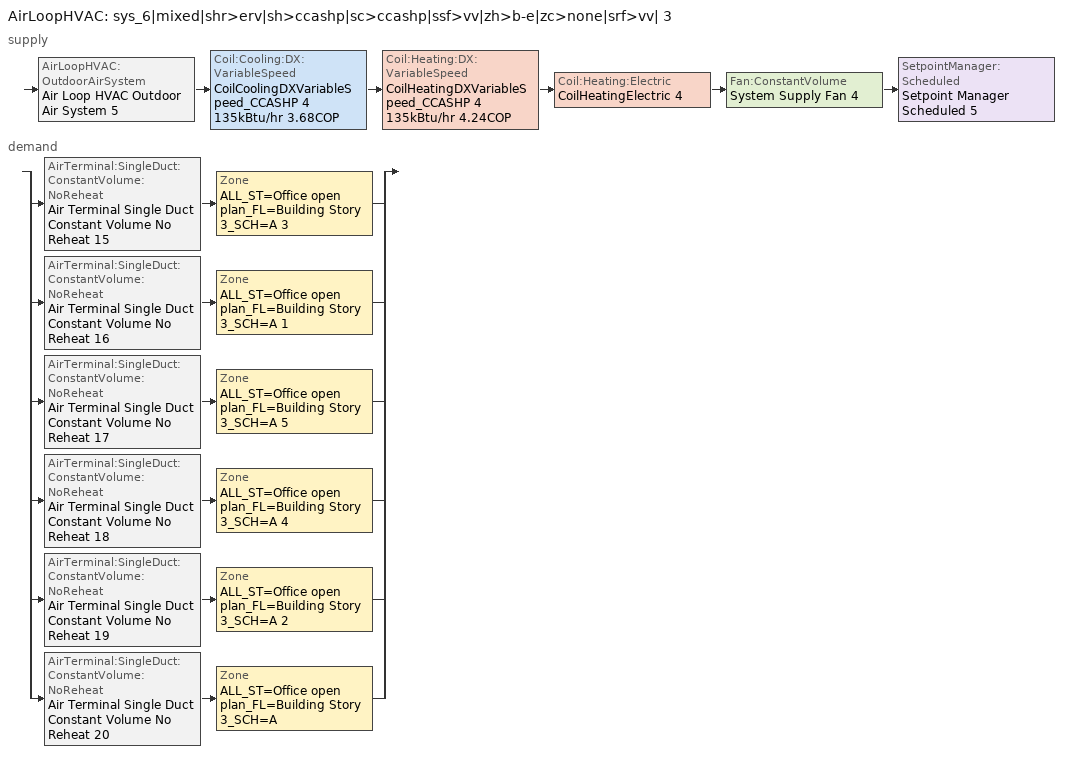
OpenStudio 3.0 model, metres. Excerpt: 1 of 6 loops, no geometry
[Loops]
AirLoopHVAC 'sys_6|mixed|shr>erv|sh>ccashp|sc>ccashp|ssf>vv|zh>b-e|zc>none|srf>vv| 3'
 supply: AirLoopHVAC:OutdoorAirSystem 'Air Loop HVAC Outdoor Air System 5' > Coil:Cooling:DX:VariableSpeed 'CoilCoolingDXVariableSpeed_CCASHP 4 135kBtu/hr 3.68COP' > Coil:Heating:DX:VariableSpeed 'CoilHeatingDXVariableSpeed_CCASHP 4 135kBtu/hr 4.24COP' > Coil:Heating:Electric 'CoilHeatingElectric 4' > Fan:ConstantVolume 'System Supply Fan 4' > SetpointManager:Scheduled 'Setpoint Manager Scheduled 5'
 demand: split
  | AirTerminal:SingleDuct:ConstantVolume:NoReheat 'Air Terminal Single Duct Constant Volume No Reheat 15' > Zone 'ALL_ST=Office open plan_FL=Building Story 3_SCH=A 3'
  | AirTerminal:SingleDuct:ConstantVolume:NoReheat 'Air Terminal Single Duct Constant Volume No Reheat 16' > Zone 'ALL_ST=Office open plan_FL=Building Story 3_SCH=A 1'
  | AirTerminal:SingleDuct:ConstantVolume:NoReheat 'Air Terminal Single Duct Constant Volume No Reheat 17' > Zone 'ALL_ST=Office open plan_FL=Building Story 3_SCH=A 5'
  | AirTerminal:SingleDuct:ConstantVolume:NoReheat 'Air Terminal Single Duct Constant Volume No Reheat 18' > Zone 'ALL_ST=Office open plan_FL=Building Story 3_SCH=A 4'
  | AirTerminal:SingleDuct:ConstantVolume:NoReheat 'Air Terminal Single Duct Constant Volume No Reheat 19' > Zone 'ALL_ST=Office open plan_FL=Building Story 3_SCH=A 2'
  | AirTerminal:SingleDuct:ConstantVolume:NoReheat 'Air Terminal Single Duct Constant Volume No Reheat 20' > Zone 'ALL_ST=Office open plan_FL=Building Story 3_SCH=A'
[Sizing:Zone] Zone Cooling Design Supply Air Temperature Input Method=SupplyAirTemperature; Zone Cooling Design Supply Air Temperature {C}=13; Zone Cooling Design Supply Air Temperature Difference {deltaC}=11.11; Zone Heating Design Supply Air Temperature Input Method=SupplyAirTemperature; Zone Heating Design Supply Air Temperature {C}=43; Zone Heating Design Supply Air Temperature Difference {deltaC}=11.11; Zone Cooling Design Supply Air Humidity Ratio {kg-H2O/kg-air}=0.0085; Zone Heating Design Supply Air Humidity Ratio {kg-H2O/kg-air}=0.008; Zone Heating Sizing Factor=1.3; Zone Cooling Sizing Factor=1.1; Cooling Design Air Flow Method=DesignDay; Heating Design Air Flow Method=DesignDay; Account for Dedicated Outdoor Air System=No; Dedicated Outdoor Air System Control Strategy=NeutralSupplyAir; Dedicated Outdoor Air Low Setpoint Temperature for Design {C}=autosize; Dedicated Outdoor Air High Setpoint Temperature for Design {C}=autosize
ALL_ST=Office open plan_FL=Building Story 3_SCH=A; ALL_ST=Office open plan_FL=Building Story 3_SCH=A 1; ALL_ST=Office open plan_FL=Building Story 3_SCH=A 2; ALL_ST=Office open plan_FL=Building Story 3_SCH=A 3; ALL_ST=Office open plan_FL=Building Story 3_SCH=A 4; ALL_ST=Office open plan_FL=Building Story 3_SCH=A 5
[Zone equipment]
ALL_ST=Office open plan_FL=Building Story 3_SCH=A: Air Terminal Single Duct Constant Volume No Reheat 20, ALL_ST=Office open plan_FL=Building Story 3_SCH=A VRF Indoor Unit, ALL_ST=Office open plan_FL=Building Story 3_SCH=A Unit Heater
ALL_ST=Office open plan_FL=Building Story 3_SCH=A 1: Air Terminal Single Duct Constant Volume No Reheat 16, ALL_ST=Office open plan_FL=Building Story 3_SCH=A 1 VRF Indoor Unit, ALL_ST=Office open plan_FL=Building Story 3_SCH=A 1 Unit Heater
ALL_ST=Office open plan_FL=Building Story 3_SCH=A 2: Air Terminal Single Duct Constant Volume No Reheat 19, ALL_ST=Office open plan_FL=Building Story 3_SCH=A 2 VRF Indoor Unit, ALL_ST=Office open plan_FL=Building Story 3_SCH=A 2 Unit Heater
ALL_ST=Office open plan_FL=Building Story 3_SCH=A 3: Air Terminal Single Duct Constant Volume No Reheat 15, ALL_ST=Office open plan_FL=Building Story 3_SCH=A 3 VRF Indoor Unit, ALL_ST=Office open plan_FL=Building Story 3_SCH=A 3 Unit Heater
ALL_ST=Office open plan_FL=Building Story 3_SCH=A 4: Air Terminal Single Duct Constant Volume No Reheat 18, ALL_ST=Office open plan_FL=Building Story 3_SCH=A 4 VRF Indoor Unit, ALL_ST=Office open plan_FL=Building Story 3_SCH=A 4 Unit Heater
ALL_ST=Office open plan_FL=Building Story 3_SCH=A 5: Air Terminal Single Duct Constant Volume No Reheat 17, ALL_ST=Office open plan_FL=Building Story 3_SCH=A 5 VRF Indoor Unit, ALL_ST=Office open plan_FL=Building Story 3_SCH=A 5 Unit Heater
[SetpointManager:Scheduled]
Setpoint Manager Scheduled 5: Control Variable=Temperature; Schedule=Makeup-Air Unit Supply Air Temp 4
[AirLoopHVAC]
sys_6|mixed|shr>erv|sh>ccashp|sc>ccashp|ssf>vv|zh>b-e|zc>none|srf>vv| 3: Availability Schedule=sys_6|mixed|shr>none|sh>ccashp|sc>ccashp|ssf>vv|zh>b-e|zc>none|srf>vv| 3 Occ Sch; Design Supply Air Flow Rate {m3/s}=AutoSize
[Sizing:System]
sys_6|mixed|shr>erv|sh>ccashp|sc>ccashp|ssf>vv|zh>b-e|zc>none|srf>vv| 3: Type of Load to Size On=VentilationRequirement; Design Outdoor Air Flow Rate {m3/s}=Autosize; Central Heating Maximum System Air Flow Ratio=1; Preheat Design Temperature {C}=7; Preheat Design Humidity Ratio {kg-H2O/kg-Air}=0.008; Precool Design Temperature {C}=13; Precool Design Humidity Ratio {kg-H2O/kg-Air}=0.008; Central Cooling Design Supply Air Temperature {C}=19.9; Central Heating Design Supply Air Temperature {C}=20; Sizing Option=NonCoincident; 100% Outdoor Air in Cooling=Yes; 100% Outdoor Air in Heating=Yes; Central Cooling Design Supply Air Humidity Ratio {kg-H2O/kg-Air}=0.0085; Central Heating Design Supply Air Humidity Ratio {kg-H2O/kg-Air}=0.008; Cooling Design Air Flow Method=DesignDay; Cooling Design Air Flow Rate {m3/s}=0; Heating Design Air Flow Method=DesignDay; Heating Design Air Flow Rate {m3/s}=0; System Outdoor Air Method=ZoneSum; Zone Maximum Outdoor Air Fraction=1; Cooling Supply Air Flow Rate Per Floor Area {m3/s-m2}=0.00996765; Cooling Fraction of Autosized Cooling Supply Air Flow Rate=1; Cooling Supply Air Flow Rate Per Unit Cooling Capacity {m3/s-W}=3.94755e-05; Heating Supply Air Flow Rate Per Floor Area {m3/s-m2}=0.00996765; Heating Fraction of Autosized Heating Supply Air Flow Rate=1; Heating Fraction of Autosized Cooling Supply Air Flow Rate=1; Heating Supply Air Flow Rate Per Unit Heating Capacity {m3/s-W}=3.15882e-05; Cooling Design Capacity Method=CoolingDesignCapacity; Cooling Design Capacity {W}=autosize; Cooling Design Capacity Per Floor Area {W/m2}=234.7; Fraction of Autosized Cooling Design Capacity=1; Heating Design Capacity Method=HeatingDesignCapacity; Heating Design Capacity {W}=autosize; Heating Design Capacity Per Floor Area {W/m2}=157; Fraction of Autosized Heating Design Capacity=1; Central Cooling Capacity Control Method=OnOff
[Fan:ConstantVolume] Availability Schedule=Always On Discrete; Fan Total Efficiency=0.39975; Maximum Flow Rate {m3/s}=AutoSize; Motor Efficiency=0.615
Name | Pressure Rise {Pa}
System Supply Fan 4 | 640
ALL_ST=Office open plan_FL=Building Story 3_SCH=A Unit Heater Fan; ALL_ST=Office open plan_FL=Building Story 3_SCH=A 1 Unit Heater Fan; ALL_ST=Office open plan_FL=Building Story 3_SCH=A 2 Unit Heater Fan; ALL_ST=Office open plan_FL=Building Story 3_SCH=A 3 Unit Heater Fan; ALL_ST=Office open plan_FL=Building Story 3_SCH=A 4 Unit Heater Fan; ALL_ST=Office open plan_FL=Building Story 3_SCH=A 5 Unit Heater Fan | 36.8769
[Coil:Cooling:DX:VariableSpeed]
CoilCoolingDXVariableSpeed_CCASHP 4 135kBtu/hr 3.68COP: Nominal Speed Level=1; Gross Rated Total Cooling Capacity At Selected Nominal Speed Level {W}=39641.6; Rated Air Flow Rate At Selected Nominal Speed Level {m3/s}=autosize; Nominal Time for Condensate to Begin Leaving the Coil {s}=0; Initial Moisture Evaporation Rate Divided by Steady-State AC Latent Capacity=0; Energy Part Load Fraction Curve=Mitsubishi Hyper Heating VRF Outdoor Unit CPLFFPLR curve 4; Condenser Type=AirCooled; Evaporative Condenser Pump Rated Power Consumption {W}=0; Crankcase Heater Capacity {W}=0; Maximum Outdoor Dry-Bulb Temperature for Crankcase Heater Operation {C}=10; Minimum Outdoor Dry-Bulb Temperature for Compressor Operation {C}=-25; Basin Heater Capacity {W/K}=0; Basin Heater Setpoint Temperature {C}=2
[Coil:Heating:Electric] Availability Schedule=Always On Discrete
CoilHeatingElectric 4; ALL_ST=Office open plan_FL=Building Story 3_SCH=A Unit Heater Htg Coil; ALL_ST=Office open plan_FL=Building Story 3_SCH=A 1 Unit Heater Htg Coil; ALL_ST=Office open plan_FL=Building Story 3_SCH=A 2 Unit Heater Htg Coil; ALL_ST=Office open plan_FL=Building Story 3_SCH=A 3 Unit Heater Htg Coil; ALL_ST=Office open plan_FL=Building Story 3_SCH=A 4 Unit Heater Htg Coil; ALL_ST=Office open plan_FL=Building Story 3_SCH=A 5 Unit Heater Htg Coil
[Coil:Heating:DX:VariableSpeed]
CoilHeatingDXVariableSpeed_CCASHP 4 135kBtu/hr 4.24COP: Nominal Speed Level=1; Rated Heating Capacity At Selected Nominal Speed Level {W}=39641.6; Rated Air Flow Rate At Selected Nominal Speed Level {m3/s}=autosize; Energy Part Load Fraction Curve=Mitsubishi Hyper Heating VRF Outdoor Unit HPLFFPLR curve 4; Defrost Energy Input Ratio Function of Temperature Curve=Mitsubishi Hyper Heating VRF Outdoor Unit Defrost HEIRFT curve 4; Minimum Outdoor Dry-Bulb Temperature for Compressor Operation {C}=-25; Maximum Outdoor Dry-Bulb Temperature for Defrost Operation {C}=5; Crankcase Heater Capacity {W}=0.001; Maximum Outdoor Dry-Bulb Temperature for Crankcase Heater Operation {C}=10; Defrost Strategy=ReverseCycle; Defrost Control=OnDemand; Defrost Time Period Fraction=0.166667; Resistive Defrost Heater Capacity {W}=autosize
[Controller:OutdoorAir]
Controller Outdoor Air 5: Minimum Outdoor Air Flow Rate {m3/s}=autosize; Maximum Outdoor Air Flow Rate {m3/s}=Autosize; Economizer Control Type=DifferentialEnthalpy; Economizer Control Action Type=ModulateFlow; Lockout Type=NoLockout; Minimum Limit Type=FixedMinimum; Minimum Outdoor Air Schedule=sys_6|mixed|shr>none|sh>ccashp|sc>ccashp|ssf>vv|zh>b-e|zc>none|srf>vv| 3 Occ Sch; Controller Mechanical Ventilation=Controller Mechanical Ventilation 5; High Humidity Control=No; Heat Recovery Bypass Control Type=BypassWhenWithinEconomizerLimits
[Controller:MechanicalVentilation]
Controller Mechanical Ventilation 5: Availability Schedule=Always On Discrete; System Outdoor Air Method=ZoneSum
[AirLoopHVAC:OutdoorAirSystem]
Air Loop HVAC Outdoor Air System 5: Controller=Controller Outdoor Air 5
[AirTerminal:SingleDuct:ConstantVolume:NoReheat] Availability Schedule=Always On Discrete; Maximum Air Flow Rate {m3/s}=AutoSize
Air Terminal Single Duct Constant Volume No Reheat 15; Air Terminal Single Duct Constant Volume No Reheat 16; Air Terminal Single Duct Constant Volume No Reheat 17; Air Terminal Single Duct Constant Volume No Reheat 18; Air Terminal Single Duct Constant Volume No Reheat 19; Air Terminal Single Duct Constant Volume No Reheat 20
[Fan:OnOff] Availability Schedule=Always On Discrete; Fan Total Efficiency=0.39975; Pressure Rise {Pa}=36.8769; Maximum Flow Rate {m3/s}=autosize; Motor Efficiency=0.615; Motor In Airstream Fraction=1
Name | Fan Power Ratio Function of Speed Ratio Curve | Fan Efficiency Ratio Function of Speed Ratio Curve
ALL_ST=Office open plan_FL=Building Story 3_SCH=A VRF Fan | Fan On Off Power Curve 14 | Fan On Off Efficiency Curve 14
ALL_ST=Office open plan_FL=Building Story 3_SCH=A 1 VRF Fan | Fan On Off Power Curve 15 | Fan On Off Efficiency Curve 15
ALL_ST=Office open plan_FL=Building Story 3_SCH=A 2 VRF Fan | Fan On Off Power Curve 16 | Fan On Off Efficiency Curve 16
ALL_ST=Office open plan_FL=Building Story 3_SCH=A 3 VRF Fan | Fan On Off Power Curve 17 | Fan On Off Efficiency Curve 17
ALL_ST=Office open plan_FL=Building Story 3_SCH=A 4 VRF Fan | Fan On Off Power Curve 18 | Fan On Off Efficiency Curve 18
ALL_ST=Office open plan_FL=Building Story 3_SCH=A 5 VRF Fan | Fan On Off Power Curve 19 | Fan On Off Efficiency Curve 19
[Coil:Cooling:DX:VariableRefrigerantFlow] Availability Schedule=Always On Discrete; Rated Total Cooling Capacity {W}=autosize; Rated Sensible Heat Ratio=autosize; Rated Air Flow Rate {m3/s}=autosize
Name | Cooling Capacity Ratio Modifier Function of Temperature Curve | Cooling Capacity Modifier Curve Function of Flow Fraction
ALL_ST=Office open plan_FL=Building Story 3_SCH=A VRF Clg Coil | VRFTUCoolCapFT 14 | VRFACCoolCapFFF 14
ALL_ST=Office open plan_FL=Building Story 3_SCH=A 1 VRF Clg Coil | VRFTUCoolCapFT 15 | VRFACCoolCapFFF 15
ALL_ST=Office open plan_FL=Building Story 3_SCH=A 2 VRF Clg Coil | VRFTUCoolCapFT 16 | VRFACCoolCapFFF 16
ALL_ST=Office open plan_FL=Building Story 3_SCH=A 3 VRF Clg Coil | VRFTUCoolCapFT 17 | VRFACCoolCapFFF 17
ALL_ST=Office open plan_FL=Building Story 3_SCH=A 4 VRF Clg Coil | VRFTUCoolCapFT 18 | VRFACCoolCapFFF 18
ALL_ST=Office open plan_FL=Building Story 3_SCH=A 5 VRF Clg Coil | VRFTUCoolCapFT 19 | VRFACCoolCapFFF 19
[Coil:Heating:DX:VariableRefrigerantFlow] Availability Schedule=Always On Discrete; Rated Total Heating Capacity {W}=autosize; Rated Air Flow Rate {m3/s}=autosize
Name | Heating Capacity Ratio Modifier Function of Temperature Curve | Heating Capacity Modifier Function of Flow Fraction Curve
ALL_ST=Office open plan_FL=Building Story 3_SCH=A VRF Htg Coil | Coil Heating DX Variable Refrigerant Flow 1 VRFTUHeatCAPFT 14 | Coil Heating DX Variable Refrigerant Flow 1 VRFACCoolCapFFF 14
ALL_ST=Office open plan_FL=Building Story 3_SCH=A 1 VRF Htg Coil | Coil Heating DX Variable Refrigerant Flow 1 VRFTUHeatCAPFT 15 | Coil Heating DX Variable Refrigerant Flow 1 VRFACCoolCapFFF 15
ALL_ST=Office open plan_FL=Building Story 3_SCH=A 2 VRF Htg Coil | Coil Heating DX Variable Refrigerant Flow 1 VRFTUHeatCAPFT 16 | Coil Heating DX Variable Refrigerant Flow 1 VRFACCoolCapFFF 16
ALL_ST=Office open plan_FL=Building Story 3_SCH=A 3 VRF Htg Coil | Coil Heating DX Variable Refrigerant Flow 1 VRFTUHeatCAPFT 17 | Coil Heating DX Variable Refrigerant Flow 1 VRFACCoolCapFFF 17
ALL_ST=Office open plan_FL=Building Story 3_SCH=A 4 VRF Htg Coil | Coil Heating DX Variable Refrigerant Flow 1 VRFTUHeatCAPFT 18 | Coil Heating DX Variable Refrigerant Flow 1 VRFACCoolCapFFF 18
ALL_ST=Office open plan_FL=Building Story 3_SCH=A 5 VRF Htg Coil | Coil Heating DX Variable Refrigerant Flow 1 VRFTUHeatCAPFT 19 | Coil Heating DX Variable Refrigerant Flow 1 VRFACCoolCapFFF 19
[ZoneHVAC:TerminalUnit:VariableRefrigerantFlow] Terminal Unit Availability schedule=Always On Discrete; Supply Air Flow Rate During Cooling Operation {m3/s}=autosize; Supply Air Flow Rate When No Cooling is Needed {m3/s}=autosize; Supply Air Flow Rate During Heating Operation {m3/s}=autosize; Supply Air Flow Rate When No Heating is Needed {m3/s}=autosize; Outdoor Air Flow Rate During Cooling Operation {m3/s}=1e-06; Outdoor Air Flow Rate During Heating Operation {m3/s}=1e-06; Outdoor Air Flow Rate When No Cooling or Heating is Needed {m3/s}=1e-06; Supply Air Fan Operating Mode Schedule=Always Off Discrete; Zone Terminal Unit On Parasitic Electric Energy Use {W}=1e-06; Zone Terminal Unit Off Parasitic Electric Energy Use {W}=1e-06; Rated Total Heating Capacity Sizing Ratio {W/W}=1.3; Maximum Supply Air Temperature from Supplemental Heater {C}=Autosize; Maximum Outdoor Dry-Bulb Temperature for Supplemental Heater Operation {C}=21
Name | Supply Air Fan | Cooling Coil | Heating Coil
ALL_ST=Office open plan_FL=Building Story 3_SCH=A VRF Indoor Unit | ALL_ST=Office open plan_FL=Building Story 3_SCH=A VRF Fan | ALL_ST=Office open plan_FL=Building Story 3_SCH=A VRF Clg Coil | ALL_ST=Office open plan_FL=Building Story 3_SCH=A VRF Htg Coil
ALL_ST=Office open plan_FL=Building Story 3_SCH=A 1 VRF Indoor Unit | ALL_ST=Office open plan_FL=Building Story 3_SCH=A 1 VRF Fan | ALL_ST=Office open plan_FL=Building Story 3_SCH=A 1 VRF Clg Coil | ALL_ST=Office open plan_FL=Building Story 3_SCH=A 1 VRF Htg Coil
ALL_ST=Office open plan_FL=Building Story 3_SCH=A 2 VRF Indoor Unit | ALL_ST=Office open plan_FL=Building Story 3_SCH=A 2 VRF Fan | ALL_ST=Office open plan_FL=Building Story 3_SCH=A 2 VRF Clg Coil | ALL_ST=Office open plan_FL=Building Story 3_SCH=A 2 VRF Htg Coil
ALL_ST=Office open plan_FL=Building Story 3_SCH=A 3 VRF Indoor Unit | ALL_ST=Office open plan_FL=Building Story 3_SCH=A 3 VRF Fan | ALL_ST=Office open plan_FL=Building Story 3_SCH=A 3 VRF Clg Coil | ALL_ST=Office open plan_FL=Building Story 3_SCH=A 3 VRF Htg Coil
ALL_ST=Office open plan_FL=Building Story 3_SCH=A 4 VRF Indoor Unit | ALL_ST=Office open plan_FL=Building Story 3_SCH=A 4 VRF Fan | ALL_ST=Office open plan_FL=Building Story 3_SCH=A 4 VRF Clg Coil | ALL_ST=Office open plan_FL=Building Story 3_SCH=A 4 VRF Htg Coil
ALL_ST=Office open plan_FL=Building Story 3_SCH=A 5 VRF Indoor Unit | ALL_ST=Office open plan_FL=Building Story 3_SCH=A 5 VRF Fan | ALL_ST=Office open plan_FL=Building Story 3_SCH=A 5 VRF Clg Coil | ALL_ST=Office open plan_FL=Building Story 3_SCH=A 5 VRF Htg Coil
[ZoneHVAC:UnitHeater] Availability Schedule=Always On Discrete; Maximum Supply Air Flow Rate {m3/s}=autosize; Fan Control Type=OnOff; Maximum Hot Water Flow Rate {m3/s}=autosize; Minimum Hot Water Flow Rate {m3/s}=0; Heating Convergence Tolerance=0.001
Name | Supply Air Fan | Heating Coil
ALL_ST=Office open plan_FL=Building Story 3_SCH=A Unit Heater | ALL_ST=Office open plan_FL=Building Story 3_SCH=A Unit Heater Fan | ALL_ST=Office open plan_FL=Building Story 3_SCH=A Unit Heater Htg Coil
ALL_ST=Office open plan_FL=Building Story 3_SCH=A 1 Unit Heater | ALL_ST=Office open plan_FL=Building Story 3_SCH=A 1 Unit Heater Fan | ALL_ST=Office open plan_FL=Building Story 3_SCH=A 1 Unit Heater Htg Coil
ALL_ST=Office open plan_FL=Building Story 3_SCH=A 2 Unit Heater | ALL_ST=Office open plan_FL=Building Story 3_SCH=A 2 Unit Heater Fan | ALL_ST=Office open plan_FL=Building Story 3_SCH=A 2 Unit Heater Htg Coil
ALL_ST=Office open plan_FL=Building Story 3_SCH=A 3 Unit Heater | ALL_ST=Office open plan_FL=Building Story 3_SCH=A 3 Unit Heater Fan | ALL_ST=Office open plan_FL=Building Story 3_SCH=A 3 Unit Heater Htg Coil
ALL_ST=Office open plan_FL=Building Story 3_SCH=A 4 Unit Heater | ALL_ST=Office open plan_FL=Building Story 3_SCH=A 4 Unit Heater Fan | ALL_ST=Office open plan_FL=Building Story 3_SCH=A 4 Unit Heater Htg Coil
ALL_ST=Office open plan_FL=Building Story 3_SCH=A 5 Unit Heater | ALL_ST=Office open plan_FL=Building Story 3_SCH=A 5 Unit Heater Fan | ALL_ST=Office open plan_FL=Building Story 3_SCH=A 5 Unit Heater Htg Coil
[Schedule:Constant]
Name | Value
Always On Discrete | 1
Always Off Discrete | 0
[Schedule:Ruleset]
Name | Default Day Schedule | Summer Design Day Schedule | Winter Design Day Schedule
Makeup-Air Unit Supply Air Temp 4 | Makeup Air Unit Supply Air Temp Default 4
sys_6|mixed|shr>none|sh>ccashp|sc>ccashp|ssf>vv|zh>b-e|zc>none|srf>vv| 3 Occ Sch | sys_6|mixed|shr>none|sh>ccashp|sc>ccashp|ssf>vv|zh>b-e|zc>none|srf>vv| 3 Occ Sch Default | sys_6|mixed|shr>none|sh>ccashp|sc>ccashp|ssf>vv|zh>b-e|zc>none|srf>vv| 3 Occ Sch Summer Design Day | sys_6|mixed|shr>none|sh>ccashp|sc>ccashp|ssf>vv|zh>b-e|zc>none|srf>vv| 3 Occ Sch Winter Design Day
[Schedule:Day]
Makeup Air Unit Supply Air Temp Default 4: 24, 0, 20
sys_6|mixed|shr>none|sh>ccashp|sc>ccashp|ssf>vv|zh>b-e|zc>none|srf>vv| 3 Occ Sch Default: 8, 0, 0, 19, 0, 1, 24, 0, 0
sys_6|mixed|shr>none|sh>ccashp|sc>ccashp|ssf>vv|zh>b-e|zc>none|srf>vv| 3 Occ Sch Winter Design Day; sys_6|mixed|shr>none|sh>ccashp|sc>ccashp|ssf>vv|zh>b-e|zc>none|srf>vv| 3 Occ Sch Summer Design Day: 24, 0, 1
sys_6|mixed|shr>none|sh>ccashp|sc>ccashp|ssf>vv|zh>b-e|zc>none|srf>vv| 3 Occ Sch Sunday: 24, 0, 0
[Schedule:Rule]
sys_6|mixed|shr>none|sh>ccashp|sc>ccashp|ssf>vv|zh>b-e|zc>none|srf>vv| 3 Occ Sch Sunday Rule: Schedule Ruleset=sys_6|mixed|shr>none|sh>ccashp|sc>ccashp|ssf>vv|zh>b-e|zc>none|srf>vv| 3 Occ Sch; Rule Order=0; Day Schedule=sys_6|mixed|shr>none|sh>ccashp|sc>ccashp|ssf>vv|zh>b-e|zc>none|srf>vv| 3 Occ Sch Sunday; Apply Sunday=Yes; Apply Saturday=Yes; Date Specification Type=DateRange; Start Month=1; Start Day=1; End Month=12; End Day=31
[Curve:Quadratic] Coefficient1 Constant=0.8; Coefficient2 x=0.2; Coefficient3 x**2=0; Minimum Value of x=0.5; Maximum Value of x=1.5
VRFACCoolCapFFF 14; Coil Heating DX Variable Refrigerant Flow 1 VRFACCoolCapFFF 14; VRFACCoolCapFFF 15; Coil Heating DX Variable Refrigerant Flow 1 VRFACCoolCapFFF 15; VRFACCoolCapFFF 16; Coil Heating DX Variable Refrigerant Flow 1 VRFACCoolCapFFF 16; VRFACCoolCapFFF 17; Coil Heating DX Variable Refrigerant Flow 1 VRFACCoolCapFFF 17; VRFACCoolCapFFF 18; Coil Heating DX Variable Refrigerant Flow 1 VRFACCoolCapFFF 18; VRFACCoolCapFFF 19; Coil Heating DX Variable Refrigerant Flow 1 VRFACCoolCapFFF 19
[Curve:Biquadratic]
Name | Coefficient1 Constant | Coefficient2 x | Coefficient3 x**2 | Coefficient4 y | Coefficient5 y**2 | Coefficient6 x*y | Minimum Value of x | Maximum Value of x | Minimum Value of y | Maximum Value of y | Minimum Curve Output | Maximum Curve Output
VRFTUCoolCapFT 14; VRFTUCoolCapFT 15; VRFTUCoolCapFT 16; VRFTUCoolCapFT 17; VRFTUCoolCapFT 18; VRFTUCoolCapFT 19 | 0.0585884 | 0.0587397 | -0.000210275 | 0.010937 | -0.000121955 | -0.000524662 | 15 | 23.89 | 20 | 43.33 | 0.8083 | 1.2583
Coil Heating DX Variable Refrigerant Flow 1 VRFTUHeatCAPFT 14; Coil Heating DX Variable Refrigerant Flow 1 VRFTUHeatCAPFT 15; Coil Heating DX Variable Refrigerant Flow 1 VRFTUHeatCAPFT 16; Coil Heating DX Variable Refrigerant Flow 1 VRFTUHeatCAPFT 17; Coil Heating DX Variable Refrigerant Flow 1 VRFTUHeatCAPFT 18; Coil Heating DX Variable Refrigerant Flow 1 VRFTUHeatCAPFT 19 | 0.375444 | 0.0668191 | -0.00194171 | 0.0442618 | -0.000400958 | -0.00148198 | 21.11 | 27.22 | -15 | 18.33 | 0.6074 | 1
[Table:MultiVariableLookup]
Mitsubishi Hyper Heating VRF Outdoor Unit Defrost HEIRFT curve 4: LinearInterpolationOfTable, 2, BiQuadratic, SingleLineIndependentVariableWithMatrix, 1, 15, 27.2, -25, 6, Temperature, Temperature, Dimensionless, 2, 15, -25, 1.052, 15, -10, 1.052, 15, -8, 1.052, 15, -6, 1.052, 15, -4, 1.111, 15, -2, 1.149, 15, 0, 1.205, 15, 1, 1.205, 15, 2, 1.19, 15, 4, 1.052, 15, 6, 1, 27.2, -25, 1.052, 27.2, -10, 1.052, 27.2, -8, 1.052, 27.2, -6, 1.052, 27.2, -4, 1.111, 27.2, -2, 1.149, 27.2, 0, 1.205, 27.2, 1, 1.205, 27.2, 2, 1.19, 27.2, 4, 1.052, 27.2, 6, 1
Mitsubishi Hyper Heating VRF Outdoor Unit CPLFFPLR curve 4: LinearInterpolationOfTable, 2, cubic, SingleLineIndependentVariableWithMatrix, 1, 0, 1, Dimensionless, Dimensionless, 1, 0.1, 0.865, 0.2, 0.88, 0.3, 0.895, 0.4, 0.91, 0.5, 0.951, 0.556, 0.964, 0.694, 0.999, 0.833, 1.003, 0.972, 0.997, 1, 1
Mitsubishi Hyper Heating VRF Outdoor Unit HPLFFPLR curve 4: LinearInterpolationOfTable, 2, cubic, SingleLineIndependentVariableWithMatrix, 1, 0, 1, Dimensionless, Dimensionless, 1, 0.1, 0.865, 0.2, 0.88, 0.3, 0.895, 0.4, 0.91, 0.5, 0.923, 0.555, 0.943, 0.694, 0.969, 0.833, 0.997, 1, 1
[Curve:Cubic] Coefficient1 Constant=1; Coefficient2 x=0; Coefficient3 x**2=0; Coefficient4 x**3=0; Minimum Value of x=0; Maximum Value of x=1
Fan On Off Efficiency Curve 14; Fan On Off Efficiency Curve 15; Fan On Off Efficiency Curve 16; Fan On Off Efficiency Curve 17; Fan On Off Efficiency Curve 18; Fan On Off Efficiency Curve 19
[Curve:Exponent] Coefficient1 Constant=1; Coefficient2 Constant=0; Coefficient3 Constant=0; Minimum Value of x=0; Maximum Value of x=1
Fan On Off Power Curve 14; Fan On Off Power Curve 15; Fan On Off Power Curve 16; Fan On Off Power Curve 17; Fan On Off Power Curve 18; Fan On Off Power Curve 19
